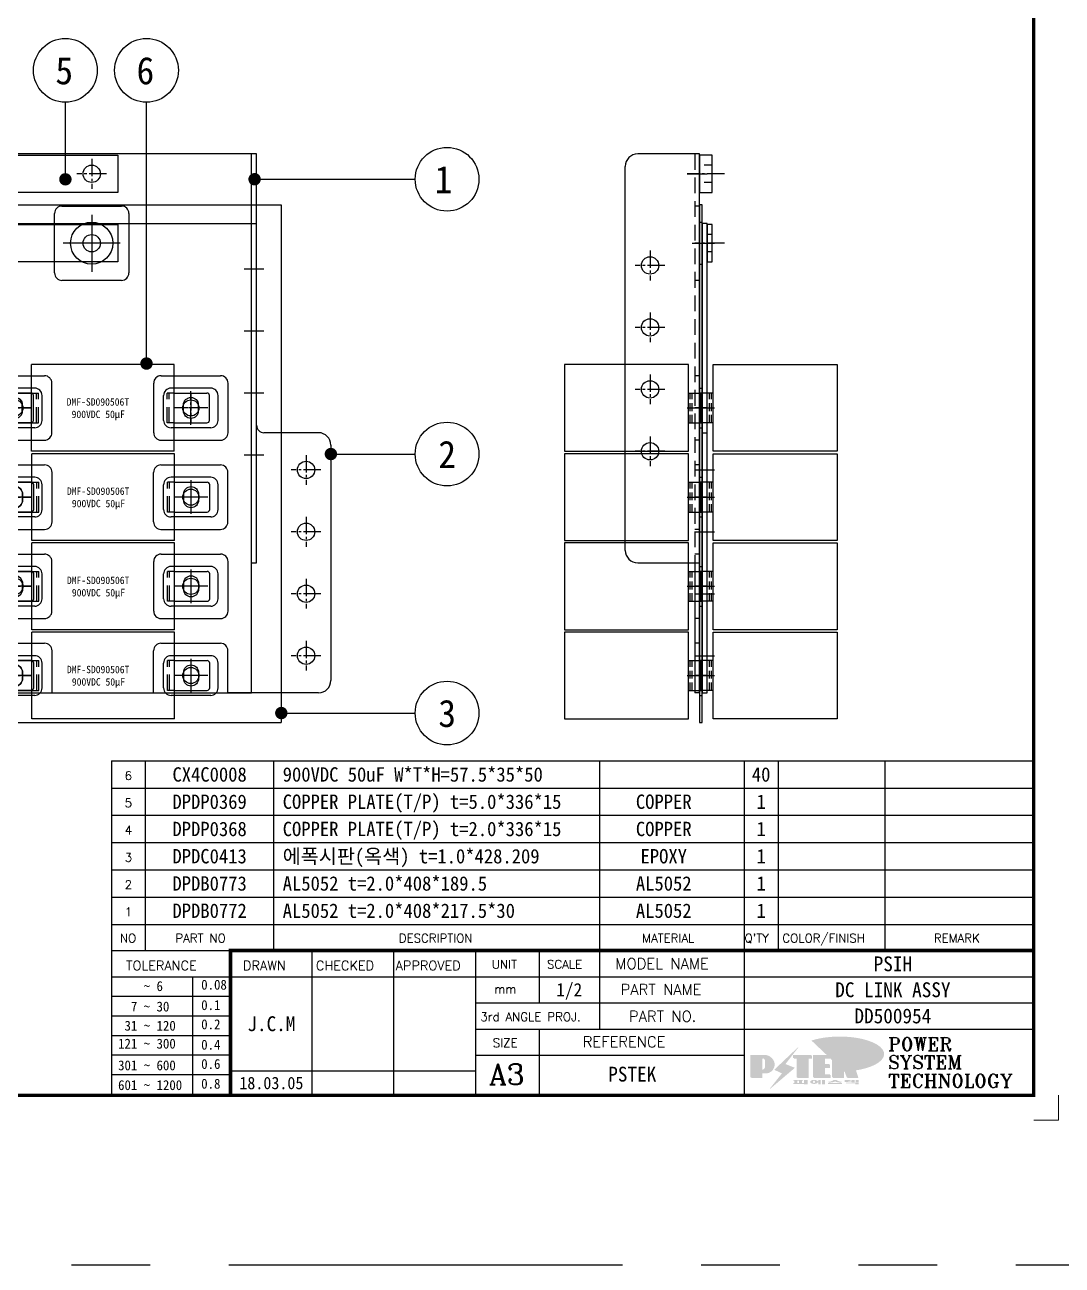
# Model space of a CAD drawing. Header units: millimetres. Extents: x 352 to 10586, y 0 to 3040.
# Drawn here: x 1342 to 1761, y 2121 to 2621 of the extents above; entities that cross this region are included whole.
import ezdxf
from ezdxf.enums import TextEntityAlignment as Align

# ---------------------------------------------------------------- set-up
doc = ezdxf.new("R2010")
doc.units = ezdxf.units.MM
for name, pattern in [('CENTER', [50.8, 31.75, -6.35, 6.35, -6.35]), ('CENTER1', [10, 7, -1, 1, -1]), ('HIDDEN', [9.525, 6.35, -3.175]), ('HIDDEN2', [4.7625, 3.175, -1.5875]), ('PHANTOM2', [31.75, 15.875, -3.175, 3.175, -3.175, 3.175, -3.175])]:
    doc.linetypes.add(name, pattern=pattern)
doc.layers.add('FORMAT-1', color=7, linetype='Continuous')
doc.layers.add('line', color=3, linetype='Continuous')
doc.styles.add('HAN', font='')
doc.styles.add('RC', font='ROMANC.SHX')
doc.styles.add('ROMANT', font='romant')
doc.styles.add('RT', font='ROMANT.SHX', dxfattribs={"oblique": 15})
doc.styles.get("Standard").update_dxf_attribs({"font": 'ISOCP.SHX', "bigfont": 'WHGTXT.SHX'})
doc.styles.get('HAN').set_extended_font_data('GulimChe')
doc.dimstyles.new('PSTEK-3', dxfattribs={"dimtxt": 10, "dimasz": 10, "dimexe": 4, "dimexo": 4, "dimgap": 3.5, "dimtad": 1, "dimtoh": 1, "dimrnd": 0.05, "dimdsep": 46, "dimtxsty": 'Standard', "dimcen": 0, "dimclrt": 3, "dimadec": 1, "dimazin": 2, "dimtfac": 1, "dimtmove": 0, "dimatfit": 3, "dimfxl": 0, "dimtolj": 1, "dimtzin": 0, "dimarcsym": 0})

# ---------------------------------------------------------------- blocks, each defined once
blk = doc.blocks.new('new LOGO')
at = {"layer": 'line'}
h = blk.add_hatch(color=253, dxfattribs=at)
edge = h.paths.add_edge_path()
edge.add_ellipse((333.9, 86.4), major_axis=(-165.9, 0), ratio=0.39426, start_angle=111.5127, end_angle=334.469)
edge.add_ellipse((314.1, 81.2), major_axis=(-153.7, 0), ratio=0.40699, start_angle=121.3066, end_angle=327.7437, ccw=False)
edge.add_line((394, 27.8), (394.7, 25.6))
h = blk.add_hatch(color=250, dxfattribs=at)
h.paths.add_polyline_path([(44.5, 69.4), (46.6, 69.4, -0.129793), (52, 68, 0.221832), (43.6, 71.9), (41.5, 71.9), (41.5, 27.9), (43.6, 27.9, 0.02048), (44.5, 28)], flags=17)
h.paths.add_polyline_path([(44.5, 13.9), (57.3, 13.9, 0.72362), (77.1, 73.9, -0.679777), (54.3, 16.4), (41.5, 16.4), (41.5, -0.1), (3, -0.1), (3, -2.6), (44.5, -2.6)])
h.paths.add_polyline_path([(117.9, 14.2), (71.5, -44.4), (77.1, -39.6), (120.8, 15.6), (92, 28.9), (173.3, 106), (177.5, 111.4), (89.1, 27.6)])
h.paths.add_polyline_path([(162.7, 71.9), (162.7, 69.4), (172.5, 69.4), (172.5, 71.9)], flags=17)
h.paths.add_polyline_path([(217.7, 69.4), (230.5, 69.4), (230.5, 80.4), (227.5, 80.4), (227.5, 71.9), (214.7, 71.9), (214.7, -0.1), (175.5, -0.1), (175.5, -2.6), (217.7, -2.6)])
h.paths.add_polyline_path([(297.8, 46.6), (294.8, 46.6), (294.8, 37.4), (276, 37.4), (276, 10.9), (279, 10.9), (279, 34.9), (297.8, 34.9)])
h.paths.add_polyline_path([(300, 8.4), (297, 8.4), (297, -0.1), (237.5, -0.1), (237.5, -2.6), (300, -2.6)])
h.paths.add_polyline_path([(297.8, 80.4), (294.8, 80.4), (294.8, 71.9), (276, 71.9), (276, 49.1), (279, 49.1), (279, 69.4), (297.8, 69.4)])
h.paths.add_polyline_path([(350.2, 80.4), (347.2, 80.4), (347.2, 61.6), (350.2, 63.5)])
h.paths.add_polyline_path([(350.2, 26.7), (347.2, 35.2), (347.2, -0.1), (308.5, -0.1), (308.5, -2.6), (350.2, -2.6)])
h.paths.add_polyline_path([(402.7, 80.4), (396.5, 80.4), (379.6, 66.8), (400.5, -0.1), (361.8, -0.1), (362.7, -2.6), (403.5, -2.6), (382.6, 64.3)])
blk.add_hatch(color=5, dxfattribs=at).paths.add_polyline_path([(166.3, 35), (131, 49), (180.4, 112.7), (92, 28.9), (120.8, 15.6), (74.4, -43)])
h = blk.add_hatch(color=1, dxfattribs=at)
h.paths.add_polyline_path([(41.5, 16.4), (54.3, 16.4, 1), (54.3, 82.9), (0, 82.9), (0, -0.1), (41.5, -0.1)])
h.paths.add_polyline_path([(41.5, 27.9), (41.5, 71.9), (43.6, 71.9, -0.414214), (54.6, 60.9), (54.6, 38.9, -0.414214), (43.6, 27.9)], flags=16)
h.paths.add_polyline_path([(214.7, 71.9), (227.5, 71.9), (227.5, 82.9), (159.7, 82.9), (159.7, 71.9), (172.5, 71.9), (172.5, -0.1), (214.7, -0.1)])
h.paths.add_polyline_path([(276, 37.4), (294.8, 37.4), (294.8, 49.1), (276, 49.1), (276, 71.9), (294.8, 71.9), (294.8, 82.9), (234.5, 82.9), (234.5, -0.1), (297, -0.1), (297, 10.9), (276, 10.9)])
h.paths.add_polyline_path([(347.2, 35.2), (359.7, -0.1), (400.5, -0.1), (379.6, 66.8), (399.7, 82.9), (380.6, 82.9), (347.2, 61.6), (347.2, 82.9), (305.5, 82.9), (305.5, -0.1), (347.2, -0.1)])
h = blk.add_hatch(color=250, dxfattribs=at)
edge = h.paths.add_edge_path()
edge.add_ellipse((237.8, -17.6), major_axis=(-14.3, 0), ratio=0.526336, start_angle=192.2456, end_angle=269.0748)
edge.add_line((238.1, -10.1), (237.6, -10.1))
edge.add_ellipse((237.8, -17.6), major_axis=(-14.3, 0), ratio=0.526336, start_angle=270.9252, end_angle=449.0748)
edge.add_line((237.6, -25.1), (238.1, -25.1))
edge.add_ellipse((237.8, -17.6), major_axis=(-14.3, 0), ratio=0.526336, start_angle=450.9252, end_angle=527.7544)
edge.add_line((251.7, -19.2), (254.1, -19.2))
edge.add_line((254.1, -19.2), (254.1, -27.1))
edge.add_line((254.1, -27.1), (263.1, -27.1))
edge.add_line((263.1, -27.1), (263.1, -10.1))
edge.add_line((263.1, -10.1), (254.1, -10.1))
edge.add_line((254.1, -10.1), (254.1, -16))
edge.add_line((254.1, -16), (251.7, -16))
h.paths.add_polyline_path([(241, -16.4), (241, -18.7, -1), (234.4, -18.7), (234.4, -16.4, -1)], flags=16)
h.paths.add_polyline_path([(278.2, -10.1), (268.1, -10.1), (268.1, -27.1), (278.2, -27.1)])
h.paths.add_polyline_path([(310.3, -10.1), (310.3, -11.1, -0.157169), (289.3, -17.5), (294, -19.9, 0.128407), (316.3, -15.9, 0.128407), (338.6, -19.9), (343.3, -17.5, -0.157169), (322.2, -11.1), (322.2, -10.1)])
h.paths.add_polyline_path([(342.1, -25.1), (342.1, -22.3), (290.4, -22.3), (290.4, -25.1)])
h.paths.add_polyline_path([(352, -10.1), (352, -16.2, 0.414214), (354, -18.2), (378.7, -18.2), (378.7, -19.6), (390.2, -19.6), (390.2, -10.1), (378.7, -10.1), (378.7, -13.6), (374.7, -13.6), (374.7, -15.1), (378.7, -15.1), (378.7, -16.2), (364.7, -16.2), (364.7, -15.1), (371.2, -15.1), (371.2, -13.6), (364.7, -13.6), (364.7, -12.6), (374.7, -12.6), (374.7, -10.1)])
h.paths.add_polyline_path([(393.8, -10.1), (393.8, -19.6), (405, -19.6), (405, -10.1)])
h.paths.add_polyline_path([(405, -27.1), (405, -20.9), (356.8, -20.9), (356.8, -23), (391.8, -23), (391.8, -27.1)])
h.paths.add_polyline_path([(200.4, -10.1), (200.4, -22.3), (193.2, -22.3), (193.2, -12.6), (196.6, -12.6), (196.6, -10.1), (161, -10.1), (161, -12.6), (164.5, -12.6), (164.5, -22.3), (161, -22.3), (161, -25.1), (200.4, -25.1), (200.4, -27.1), (213.9, -27.1), (213.9, -10.1)])
h.paths.add_polyline_path([(182, -12.6), (175.6, -12.6), (175.6, -22.3), (182, -22.3)], flags=17)
blk = doc.blocks.new('format-3')
at = {"color": 180}
for p, q in [((228.5, 39.49), (228.5, 5)), ((228.5, 39.49), (414.5, 39.49)), ((235.29, 39.49), (235.29, 34.21)), ((261.24, 34.21), (261.24, 39.49)), ((326.9, 39.49), (326.9, 34.21)), ((356.11, 39.49), (356.11, 34.21)), ((362.93, 39.49), (362.93, 34.21)), ((384.48, 39.49), (384.48, 34.21)), ((228.5, 34.21), (252.48, 34.21)), ((268.96, 5), (268.96, 34.21)), ((285.45, 5), (285.45, 34.21)), ((301.94, 5), (301.94, 34.21)), ((314.72, 34.21), (314.72, 23.65)), ((326.9, 34.21), (326.9, 18.37)), ((356.11, 34.21), (356.11, 5)), ((228.5, 28.93), (252.48, 28.93)), ((244.89, 5.23), (244.89, 28.93)), ((252.48, 28.93), (414.5, 28.93)), ((228.5, 24.98), (252.48, 24.98)), ((301.94, 23.65), (414.5, 23.65)), ((228.5, 21.03), (252.48, 21.03)), ((301.94, 18.37), (414.5, 18.37)), ((314.72, 18.37), (314.72, 5)), ((228.5, 17.08), (252.48, 17.08)), ((228.5, 13.13), (252.48, 13.13)), ((301.94, 13.09), (356.11, 13.09)), ((228.5, 9.18), (252.48, 9.18)), ((252.48, 9.95), (301.94, 9.95))]:
    blk.add_line(p, q, dxfattribs=at)
at = {"color": 3, "lineweight": 9}
for p in [(419.5, 5), (414.5, 0)]:
    blk.add_line(p, (419.5, 0), dxfattribs=at)
at = {"const_width": 0.7}
blk.add_lwpolyline([(252.48, 5), (252.48, 34.21), (414.5, 34.21)], dxfattribs=at)
at = {"layer": 'FORMAT-1', "const_width": 0.7}
blk.add_lwpolyline([(13, 5), (13, 286.3), (414.5, 286.3), (414.5, 5)], close=True, dxfattribs=at)
at = {"xscale": 0.05400000000000027, "yscale": 0.05400000000000027, "zscale": 0.05400000000000027}
blk.add_blockref('new LOGO', (357.35, 8.65), dxfattribs=at)
at = {"color": 2}
for s, height, style, p in [('NO', 1.742, 'RC', (230.16, 35.83)), ('PART NO', 1.742, 'RC', (241.36, 35.83)), ('DESCRIPTION', 1.7424, 'RC', (286.43, 35.83)), ('MATERIAL', 1.742, 'RC', (335.52, 35.83)), ("Q'TY", 1.742, 'RC', (356.17, 35.83)), ('COLOR/FINISH', 1.7424, 'RC', (363.8, 35.83)), ('REMARK', 1.742, 'RC', (394.37, 35.83)), ('MODEL NAME', 2.178, 'RC', (330.12, 30.46)), (' TOLERANCE', 1.9, 'RC', (230.11, 30.22)), ('DRAWN', 1.9, 'RC', (255, 30.22)), ('CHECKED', 1.9, 'RC', (269.71, 30.22)), ('APPROVED', 1.9, 'RC', (285.8, 30.22)), ('UNIT', 1.742, 'RC', (305.19, 30.55)), ('SCALE', 1.742, 'RC', (316.32, 30.55)), ('    ~ 6', 2, 'HAN', (229.8, 26.03)), ('0.08', 2, 'HAN', (246.57, 26.31)), ('mm', 1.742, 'RC', (305.67, 25.56)), ('PART NAME', 2.178, 'RC', (331.17, 25.24)), ('  7 ~ 30', 2, 'HAN', (229.8, 21.91)), ('0.1', 2, 'HAN', (246.57, 22.2)), ('0.2', 2, 'HAN', (246.57, 18.32)), ('3rd ANGLE PROJ.', 1.7424, 'RC', (302.87, 19.97)), ('PART NO.', 2.178, 'RC', (332.84, 19.85)), (' 31 ~ 120', 2, 'HAN', (229.8, 18.04)), ('121 ~ 300', 2, 'HAN', (229.8, 14.42)), ('0.4', 2, 'HAN', (246.57, 14.2)), ('SIZE', 1.742, 'RC', (305.39, 14.71)), ('REFERENCE', 2.178, 'RC', (323.52, 14.69)), ('301 ~ 600', 2, 'HAN', (229.8, 10.04)), ('0.6', 2, 'HAN', (246.57, 10.32)), ('601 ~ 1200', 2, 'HAN', (229.8, 6.05)), ('0.8', 2, 'HAN', (246.57, 6.33))]:
    blk.add_text(s, height=height, dxfattribs=dict(at, style=style)).set_placement(p)
at = {"style": 'ROMANT'}
for s, p in [('POWER', (385.15, 13.96)), ('SYSTEM', (385.15, 10.31)), ('TECHNOLOGY', (385.15, 6.56))]:
    blk.add_text(s, height=2.7, dxfattribs=at).set_placement(p)
at = {"color": 2, "lineweight": 25, "style": 'RC'}
blk.add_text('A3', height=4.182, dxfattribs=at).set_placement((304.61, 7.14))
at = {"style": 'HAN'}
for tag, height, p in [('MODEL-NAME', 3, (386.1, 31.53)), ('SCALE', 2.7, (320.81, 26.29)), ('PART-NAME', 3, (386.1, 26.29)), ('PART-NO', 3, (386.1, 21.01)), ('DRA-BY', 3, (260.72, 19.44)), ('CH-BY', 3, (277.21, 19.44)), ('APP-BY', 3, (293.7, 19.44)), ('관련업체', 3, (333.52, 9.26)), ('DRA-DATE', 2.5, (260.72, 7.47)), ('CH-DATE', 2.5, (277.21, 7.47)), ('APP-DATE', 2.5, (293.7, 7.47))]:
    blk.add_attdef(tag, text='', height=height, dxfattribs=at).set_placement(p, align=Align.MIDDLE_CENTER)
blk = doc.blocks.new('no3')
at = {"color": 180}
for p, q in [((0, 5.5), (0, 0)), ((0, 5.5), (186, 5.5)), ((6.79, 5.5), (6.79, 0)), ((32.74, 0.11), (32.74, 5.5)), ((98.4, 5.5), (98.4, 0)), ((127.61, 5.5), (127.61, 0)), ((134.43, 5.5), (134.43, 0)), ((155.98, 5.5), (155.98, 0))]:
    blk.add_line(p, q, dxfattribs=at)
at = {"color": 2, "style": 'RT', "oblique": 15}
blk.add_attdef('NO', text='', height=1.74, dxfattribs=at).set_placement((3.38, 2.51), align=Align.MIDDLE_CENTER)
at = {"color": 2, "style": 'HAN'}
for tag, p in [('PART-NO', (19.76, 2.75)), ('MATERIAL', (111.38, 2.75)), ("Q'TY", (131.02, 2.75)), ('COLOR/FINISH', (145.2, 2.75)), ('REMARK', (170.76, 2.75))]:
    blk.add_attdef(tag, text='', height=2.9, dxfattribs=at).set_placement(p, align=Align.MIDDLE_CENTER)
blk.add_attdef('DESCRIPTION', text='', height=2.9, dxfattribs=at).set_placement((34.51, 2.75), align=Align.MIDDLE_LEFT)
blk = doc.blocks.new('A$C62CC74BC')
at = {"color": 1, "linetype": 'CENTER1'}
for p, q in [((-315, 6, 0), (-315, -6, 0)), ((-252, 6, 0), (-252, -6, 0)), ((-189, 6, 0), (-189, -6, 0)), ((-126, 6, 0), (-126, -6, 0)), ((-63, 6, 0), (-63, -6, 0)), ((0, 6, 0), (0, -6, 0)), ((-309, 0, 0), (-321, 0, 0)), ((-246, 0, 0), (-258, 0, 0)), ((-183, 0, 0), (-195, 0, 0)), ((-120, 0, 0), (-132, 0, 0)), ((-57, 0, 0), (-69, 0, 0)), ((6, 0, 0), (-6, 0, 0))]:
    blk.add_line(p, q, dxfattribs=at)
at = {"color": 6}
blk.add_lwpolyline([(-325.5, 7.5), (10.5, 7.5), (10.5, -7.5), (-325.5, -7.5)], close=True, dxfattribs=at)
for centre in [(-315, 0), (-252, 0), (-189, 0), (-126, 0), (-63, 0), (0, 0)]:
    blk.add_circle(centre, 3.5, dxfattribs=at)
blk = doc.blocks.new('A$C1E231658')
at = {"color": 0}
for p, q in [((-23.5, 5.5), (-11.5, 5.5)), ((-23.5, 0), (-23.5, 5.5)), ((-11.5, 0), (-11.5, 5.5)), ((-23.5, 4.7), (-11.5, 4.7))]:
    blk.add_line(p, q, dxfattribs=at)
at = {"color": 1, "linetype": 'CENTER1'}
blk.add_line((-17.5, 2.7), (-17.5, 7.5), dxfattribs=at)
at = {"color": 2, "linetype": 'HIDDEN2'}
for p, q in [((-11.5, 1.5), (-23.5, 1.5)), ((-11.5, 0.7), (-23.5, 0.7))]:
    blk.add_line(p, q, dxfattribs=at)
blk.add_lwpolyline([(-35, -50), (0, -50), (0, 0), (-35, 0)], close=True)
blk = doc.blocks.new('A$C384F1E55')
for p, q in [((11.5, 57.5), (11.5, 70.75)), ((12.5, 71.75), (22.5, 71.75)), ((23.5, 57.5), (23.5, 70.75)), ((0, 0), (0, 57.5)), ((0, 57.5), (35, 57.5)), ((35, 0), (35, 57.5)), ((0, 0), (35, 0)), ((11.5, 0), (11.5, -13.25)), ((23.5, 0), (23.5, -13.25)), ((12.5, -14.25), (22.5, -14.25))]:
    blk.add_line(p, q)
at = {"color": 1, "linetype": 'CENTER1'}
for p, q in [((17.5, 71.05), (17.5, 57.45)), ((10.7, 64.25), (24.3, 64.25)), ((17.5, -13.55), (17.5, 0.05)), ((10.7, -6.75), (24.3, -6.75))]:
    blk.add_line(p, q, dxfattribs=at)
at = {"color": 2, "linetype": 'HIDDEN'}
for p, q in [((11.5, 57.5), (11.5, 54.75)), ((11.5, 55.55), (23.5, 55.55)), ((23.5, 57.5), (23.5, 54.75)), ((11.5, 54.75), (23.5, 54.75)), ((11.5, 2.75), (23.5, 2.75)), ((11.5, 0), (11.5, 2.75)), ((11.5, 1.95), (23.5, 1.95)), ((23.5, 0), (23.5, 2.75))]:
    blk.add_line(p, q, dxfattribs=at)
for points in [[(16.25, 67.25, 1), (16.25, 61.25), (18.75, 61.25, 1), (18.75, 67.25)], [(16.25, -9.75, -1), (16.25, -3.75), (18.75, -3.75, -1), (18.75, -9.75)]]:
    blk.add_lwpolyline(points, format="xyb", close=True)
for centre, start, end in [((12.5, 70.75), 90, 180), ((22.5, 70.75), 0, 90), ((12.5, -13.25), 180, 270), ((22.5, -13.25), 270, 0)]:
    blk.add_arc(centre, 1, start, end)
blk.add_point((17.5, 64.35))
at = {"insert": (21.43, 51.39), "char_height": 3, "attachment_point": 1, "rotation": 270, "style": 'HAN'}
blk.add_mtext_dynamic_manual_height_columns('{\\f@DotumChe|b0|i0|c129|p49;\\W4.1453; \\W1;DMF-SD090506T\\P{\\W5.1756; }900VDC 50\\fGulim|b0|i0|c129|p50;㎌}', width=43.2137, gutter_width=769.3, heights=[0], dxfattribs=at)
blk = doc.blocks.new('A$C26D727EA')
at = {"rotation": 90.00000000000001}
for p in [(-290.85, 90.5), (-219.85, 90.5), (-148.85, 90.5), (-77.85, 90.5), (-6.85, 90.5), (-290.75, 54.5), (-219.75, 54.5), (-148.75, 54.5), (-77.75, 54.5), (-6.75, 54.5), (-290.75, 18.5), (-219.75, 18.5), (-148.75, 18.5), (-77.75, 18.5), (-6.75, 18.5), (-290.75, -17.5), (-219.75, -17.5), (-148.75, -17.5), (-77.75, -17.5), (-6.75, -17.5)]:
    blk.add_blockref('A$C384F1E55', p, dxfattribs=at)
blk = doc.blocks.new('A$C30EB560B')
at = {"color": 2}
for p, q in [((-1, 209, 0), (-1, 0, 0)), ((0, 209, 0), (-1, 209, 0)), ((0, 0, 0), (0, 209, 0)), ((-1, 0), (0, 0))]:
    blk.add_line(p, q, dxfattribs=at)
at = {"linetype": 'HIDDEN'}
for p, q in [((-1, 202, 0), (0, 202, 0)), ((-1, 185, 0), (0, 185, 0)), ((-1, 135, 0), (0, 135, 0)), ((-1, 119, 0), (0, 119, 0)), ((-1.05, 99, 0), (-0.05, 99, 0)), ((-1.05, 83, 0), (-0.05, 83, 0)), ((-1.05, 63, 0), (-0.05, 63, 0)), ((-1.05, 47, 0), (-0.05, 47, 0)), ((-1.05, 27, 0), (-0.05, 27, 0)), ((-1.05, 11, 0), (-0.05, 11, 0))]:
    blk.add_line(p, q, dxfattribs=at)
at = {"color": 1, "linetype": 'CENTER'}
for p, q in [((-4, 193.5, 0), (3, 193.5, 0)), ((-4, 127, 0), (3, 127, 0)), ((-4.05, 91, 0), (2.95, 91, 0)), ((-4.05, 55, 0), (2.95, 55, 0)), ((-4.05, 19, 0), (2.95, 19, 0))]:
    blk.add_line(p, q, dxfattribs=at)
blk = doc.blocks.new('A$C09E52B09')
at = {"color": 6}
for p, q in [((0, 8, 0), (0, -181.5, 0)), ((2, 8, 0), (0, 8, 0)), ((2, -181.5, 0), (2, 8, 0)), ((0, -76.5), (2, -76.5)), ((0, -181.5), (2, -181.5)), ((0, -181.5), (2, -181.5))]:
    blk.add_line(p, q, dxfattribs=at)
at = {"color": 1, "linetype": 'CENTER'}
for p, q in [((-3, 0), (5, 0)), ((-3, -66.5, 0), (5, -66.5, 0)), ((-3, -102.5, 0), (5, -102.5, 0)), ((-3, -138.5, 0), (5, -138.5, 0)), ((-3, -174.5, 0), (5, -174.5, 0))]:
    blk.add_line(p, q, dxfattribs=at)
at = {"color": 6, "linetype": 'CENTER'}
for p, q in [((-3, -91.5), (5, -91.5)), ((-3, -116.5), (5, -116.5)), ((-3, -141.5, 0), (5, -141.5, 0)), ((-3, -166.5, 0), (5, -166.5, 0))]:
    blk.add_line(p, q, dxfattribs=at)
blk = doc.blocks.new('A$C7E1E2954')
at = {"color": 1}
for p, q in [((0, 8, 0), (-25, 8, 0)), ((0, -209.5, 0), (0, 8, 0)), ((-30, -152, 0), (-30, 3, 0)), ((-25, -157, 0), (0, -157, 0)), ((-2, -157, 0), (-2, -209.5, 0)), ((0, -209.5, 0), (-2, -209.5, 0))]:
    blk.add_line(p, q, dxfattribs=at)
at = {"color": 2, "linetype": 'HIDDEN2', "ltscale": 2}
for p, q in [((-2, 8, 0), (-2, -157, 0)), ((0, -13), (-2, -13, 0)), ((0, -43), (-2, -43, 0)), ((0, -81.5, 0), (-2, -81.5, 0)), ((0, -107.5, 0), (-2, -107.5, 0)), ((0, -117.5, 0), (-2, -117.5, 0)), ((0, -143.5, 0), (-2, -143.5, 0)), ((0, -153.5, 0), (-2, -153.5, 0)), ((0, -179.5, 0), (-2, -179.5, 0)), ((0, -189.5, 0), (-2, -189.5, 0))]:
    blk.add_line(p, q, dxfattribs=at)
at = {"color": 1, "linetype": 'CENTER'}
for p, q in [((-5, 0), (3, 0)), ((-5, -94.5, 0), (3, -94.5, 0)), ((-5, -130.5, 0), (3, -130.5, 0)), ((-5, -166.5, 0), (3, -166.5, 0)), ((-5, -202.5, 0), (3, -202.5, 0))]:
    blk.add_line(p, q, dxfattribs=at)
at = {"color": 1, "linetype": 'CENTER1'}
for p, q in [((-20, -31, 0), (-20, -43, 0)), ((-14, -37, 0), (-26, -37, 0)), ((-20, -56, 0), (-20, -68, 0)), ((-14, -62, 0), (-26, -62, 0)), ((-20, -81, 0), (-20, -93, 0)), ((-14, -87, 0), (-26, -87, 0)), ((-20, -106, 0), (-20, -118, 0)), ((-14, -112, 0), (-26, -112, 0))]:
    blk.add_line(p, q, dxfattribs=at)
at = {"color": 1}
for centre in [(-20, -37), (-20, -62), (-20, -87), (-20, -112)]:
    blk.add_circle(centre, 3.5, dxfattribs=at)
blk.add_arc((-25, 3, 0), 5, 90, 180, dxfattribs=at)
at = {"color": 1, "extrusion": (-8.40922e-06, 0, 1)}
blk.add_arc((-25, -152, 0), 5, 180, 270, dxfattribs=at)
blk = doc.blocks.new('A$C7C86256B')
at = {"color": 1, "linetype": 'CENTER1'}
blk.add_line((7, 0), (-5, 0), dxfattribs=at)
at = {"color": 2, "linetype": 'HIDDEN2'}
for p, q in [((2, 3.5), (0, 3.5)), ((2, -3.5), (0, -3.5))]:
    blk.add_line(p, q, dxfattribs=at)
at = {"color": 6}
blk.add_lwpolyline([(0, 7.5), (0, -7.5), (2, -7.5), (2, 7.5), (0, 7.5)], dxfattribs=at)
blk = doc.blocks.new('A$C694D63D7')
at = {"color": 1, "linetype": 'CENTER1'}
blk.add_line((10, 0), (-5, 0), dxfattribs=at)
at = {"color": 2, "linetype": 'HIDDEN2'}
for p, q in [((5, 3.5), (0, 3.5)), ((5, -3.5), (0, -3.5))]:
    blk.add_line(p, q, dxfattribs=at)
at = {"color": 6}
blk.add_lwpolyline([(0, 7.5), (0, -7.5), (5, -7.5), (5, 7.5), (0, 7.5)], dxfattribs=at)
blk = doc.blocks.new('A$C4AFB12AA')
at = {"color": 2}
for p, q in [((-428, 209, 0), (0, 209)), ((0, 209, 0), (0, 0, 0)), ((-99.5, 135, 0), (-115.5, 135, 0)), ((-96.5, 122, 0), (-96.5, 132, 0)), ((-47.5, 122, 0), (-47.5, 132, 0)), ((-28.5, 135, 0), (-44.5, 135, 0)), ((-25.5, 122, 0), (-25.5, 132, 0)), ((-99.5, 119, 0), (-115.5, 119, 0)), ((-28.5, 119, 0), (-44.5, 119, 0)), ((-99.5, 99, 0), (-115.5, 99, 0)), ((-96.5, 86, 0), (-96.5, 96, 0)), ((-47.5, 86, 0), (-47.5, 96, 0)), ((-28.5, 99, 0), (-44.5, 99, 0)), ((-25.5, 86, 0), (-25.5, 96, 0)), ((-99.5, 83, 0), (-115.5, 83, 0)), ((-28.5, 83, 0), (-44.5, 83, 0)), ((-99.5, 63, 0), (-115.5, 63, 0)), ((-28.5, 63, 0), (-44.5, 63, 0)), ((-96.5, 50, 0), (-96.5, 60, 0)), ((-47.5, 50, 0), (-47.5, 60, 0)), ((-25.5, 50, 0), (-25.5, 60, 0)), ((-99.5, 47, 0), (-115.5, 47, 0)), ((-28.5, 47, 0), (-44.5, 47, 0)), ((-99.5, 27, 0), (-115.5, 27, 0)), ((-28.5, 27, 0), (-44.5, 27, 0)), ((-96.5, 14, 0), (-96.5, 24, 0)), ((-47.5, 14, 0), (-47.5, 24, 0)), ((-25.5, 14, 0), (-25.5, 24, 0)), ((-99.5, 11, 0), (-115.5, 11, 0)), ((-28.5, 11, 0), (-44.5, 11, 0)), ((-428, 0, 0), (0, 0))]:
    blk.add_line(p, q, dxfattribs=at)
at = {"color": 1, "linetype": 'CENTER'}
for p, q in [((-76.5, 205, 0), (-76.5, 182, 0)), ((-65, 193.5, 0), (-88, 193.5, 0))]:
    blk.add_line(p, q, dxfattribs=at)
at = {"color": 2}
blk.add_circle((-76.5, 193.5, 0), 8.5, dxfattribs=at)
for centre, start, end in [((-99.5, 132, 0), 0, 90), ((-44.5, 132, 0), 90, 180), ((-28.5, 132, 0), 0, 90), ((-99.5, 122, 0), 270, 0), ((-44.5, 122, 0), 180, 270), ((-28.5, 122, 0), 270, 0), ((-99.5, 96, 0), 0, 90), ((-44.5, 96, 0), 90, 180), ((-28.5, 96, 0), 0, 90), ((-99.5, 86, 0), 270, 0), ((-44.5, 86, 0), 180, 270), ((-28.5, 86, 0), 270, 0), ((-99.5, 60, 0), 0, 90), ((-44.5, 60, 0), 90, 180), ((-28.5, 60, 0), 0, 90), ((-99.5, 50, 0), 270, 0), ((-44.5, 50, 0), 180, 270), ((-28.5, 50, 0), 270, 0), ((-99.5, 24, 0), 0, 90), ((-44.5, 24, 0), 90, 180), ((-28.5, 24, 0), 0, 90), ((-99.5, 14, 0), 270, 0), ((-44.5, 14, 0), 180, 270), ((-28.5, 14, 0), 270, 0)]:
    blk.add_arc(centre, 3, start, end, dxfattribs=at)
blk = doc.blocks.new('A$C6EA80EA6')
at = {"color": 1}
for p, q in [((-403.99, 20, 0), (-404.03, 217.5, 0)), ((0, 0, 0), (-0.05, 217.5, 0)), ((-391.53, 196.5, 0), (-367.53, 196.5, 0)), ((-328.53, 196.5, 0), (-304.53, 196.5, 0)), ((-265.53, 196.5, 0), (-241.53, 196.5, 0)), ((-202.53, 196.5, 0), (-178.53, 196.5, 0)), ((-139.53, 196.5, 0), (-115.53, 196.5, 0)), ((-76.53, 196.5, 0), (-52.53, 196.5, 0)), ((-394.53, 169.5, 0), (-394.53, 193.5, 0)), ((-364.53, 193.5, 0), (-364.53, 169.5, 0)), ((-331.53, 169.5, 0), (-331.53, 193.5, 0)), ((-301.53, 193.5, 0), (-301.53, 169.5, 0)), ((-268.53, 169.5, 0), (-268.53, 193.5, 0)), ((-238.53, 193.5, 0), (-238.53, 169.5, 0)), ((-205.53, 169.5, 0), (-205.53, 193.5, 0)), ((-175.53, 193.5, 0), (-175.53, 169.5, 0)), ((-142.53, 169.5, 0), (-142.53, 193.5, 0)), ((-112.53, 193.5, 0), (-112.53, 169.5, 0)), ((-79.53, 169.5, 0), (-79.53, 193.5, 0)), ((-49.53, 193.5, 0), (-49.53, 169.5, 0)), ((-367.53, 166.5, 0), (-391.53, 166.5, 0)), ((-304.53, 166.5, 0), (-328.53, 166.5, 0)), ((-241.53, 166.5, 0), (-265.53, 166.5, 0)), ((-178.53, 166.5, 0), (-202.53, 166.5, 0)), ((-115.53, 166.5, 0), (-139.53, 166.5, 0)), ((-52.53, 166.5, 0), (-76.53, 166.5, 0)), ((-320.53, 128), (-296.53, 128)), ((-320.53, 128), (-296.53, 128)), ((-178.53, 128), (-154.53, 128)), ((-178.53, 128), (-154.53, 128)), ((-36.53, 128), (-12.53, 128)), ((-36.53, 128), (-12.53, 128)), ((-323.53, 105), (-323.53, 125)), ((-293.53, 105), (-293.53, 125)), ((-181.53, 105), (-181.53, 125)), ((-151.53, 105), (-151.53, 125)), ((-39.53, 105), (-39.53, 125)), ((-9.53, 105), (-9.53, 125)), ((-320.53, 102), (-296.53, 102)), ((-178.53, 102), (-154.53, 102)), ((-36.53, 102), (-12.53, 102)), ((-391.53, 92), (-367.53, 92)), ((-391.53, 92), (-367.53, 92)), ((-249.53, 92), (-225.53, 92)), ((-249.53, 92), (-225.53, 92)), ((-107.53, 92), (-83.53, 92)), ((-107.53, 92), (-83.53, 92)), ((-394.53, 69), (-394.53, 89)), ((-364.53, 69), (-364.53, 89)), ((-252.53, 69), (-252.53, 89)), ((-222.53, 69), (-222.53, 89)), ((-110.53, 69), (-110.53, 89)), ((-80.53, 69), (-80.53, 89)), ((-391.53, 66), (-367.53, 66)), ((-249.53, 66), (-225.53, 66)), ((-107.53, 66), (-83.53, 66)), ((-320.53, 56), (-296.53, 56)), ((-320.53, 56), (-296.53, 56)), ((-178.53, 56), (-154.53, 56)), ((-178.53, 56), (-154.53, 56)), ((-36.53, 56), (-12.53, 56)), ((-36.53, 56), (-12.53, 56)), ((-404, 52.5, 0), (-406.03, 52.5, 0)), ((-323.53, 33), (-323.53, 53)), ((-293.53, 33), (-293.53, 53)), ((-181.53, 33), (-181.53, 53)), ((-151.53, 33), (-151.53, 53)), ((-39.53, 33), (-39.53, 53)), ((-9.53, 33), (-9.53, 53)), ((-0.01, 52.5, 0), (1.97, 52.5, 0)), ((-320.53, 30), (-296.53, 30)), ((-178.53, 30), (-154.53, 30)), ((-36.53, 30), (-12.53, 30)), ((-403.99, 20), (-367.53, 20)), ((-403.99, 20), (-367.53, 20)), ((-364.53, 0), (-364.53, 17)), ((-252.53, 0), (-252.53, 17)), ((-249.53, 20), (-225.53, 20)), ((-249.53, 20), (-225.53, 20)), ((-222.53, 0), (-222.53, 17)), ((-110.53, 0), (-110.53, 17)), ((-107.53, 20), (-83.53, 20)), ((-107.53, 20), (-83.53, 20)), ((-80.53, 0), (-80.53, 17)), ((-364.53, 0), (-252.53, 0)), ((-222.53, 0), (-110.53, 0)), ((-80.53, 0), (0, 0))]:
    blk.add_line(p, q, dxfattribs=at)
at = {"color": 1, "linetype": 'CENTER1'}
for p, q in [((-379.53, 215.5, 0), (-379.53, 203.5, 0)), ((-316.53, 215.5, 0), (-316.53, 203.5, 0)), ((-253.53, 215.5, 0), (-253.53, 203.5, 0)), ((-190.53, 215.5, 0), (-190.53, 203.5, 0)), ((-127.53, 215.5, 0), (-127.53, 203.5, 0)), ((-64.53, 215.5, 0), (-64.53, 203.5, 0)), ((-373.53, 209.5, 0), (-385.53, 209.5, 0)), ((-310.53, 209.5, 0), (-322.53, 209.5, 0)), ((-247.53, 209.5, 0), (-259.53, 209.5, 0)), ((-184.53, 209.5, 0), (-196.53, 209.5, 0)), ((-121.53, 209.5, 0), (-133.53, 209.5, 0)), ((-58.53, 209.5, 0), (-70.53, 209.5, 0)), ((-379.53, 121, 0), (-379.53, 109, 0)), ((-237.53, 121, 0), (-237.53, 109, 0)), ((-95.53, 121, 0), (-95.53, 109, 0)), ((-373.53, 115, 0), (-385.53, 115, 0)), ((-231.53, 115, 0), (-243.53, 115, 0)), ((-89.53, 115, 0), (-101.53, 115, 0)), ((-308.53, 85, 0), (-308.53, 73, 0)), ((-166.53, 85, 0), (-166.53, 73, 0)), ((-24.53, 85, 0), (-24.53, 73, 0)), ((-302.53, 79, 0), (-314.53, 79, 0)), ((-160.53, 79, 0), (-172.53, 79, 0)), ((-18.53, 79, 0), (-30.53, 79, 0)), ((-379.53, 49, 0), (-379.53, 37, 0)), ((-237.53, 49, 0), (-237.53, 37, 0)), ((-95.53, 49, 0), (-95.53, 37, 0)), ((-373.53, 43, 0), (-385.53, 43, 0)), ((-231.53, 43, 0), (-243.53, 43, 0)), ((-89.53, 43, 0), (-101.53, 43, 0)), ((-308.53, 13, 0), (-308.53, 1, 0)), ((-166.53, 13, 0), (-166.53, 1, 0)), ((-24.53, 13, 0), (-24.53, 1, 0)), ((-302.53, 7, 0), (-314.53, 7, 0)), ((-160.53, 7, 0), (-172.53, 7, 0)), ((-18.53, 7, 0), (-30.53, 7, 0))]:
    blk.add_line(p, q, dxfattribs=at)
at = {"color": 1, "linetype": 'CENTER'}
for p, q in [((-409.03, 171, 0), (-401.03, 171, 0)), ((4.95, 171, 0), (-3.05, 171, 0)), ((-409.03, 146, 0), (-401.03, 146, 0)), ((4.95, 146, 0), (-3.05, 146, 0)), ((-409.03, 121, 0), (-401.03, 121, 0)), ((4.95, 121, 0), (-3.05, 121, 0)), ((-409.03, 96, 0), (-401.03, 96, 0)), ((4.95, 96, 0), (-3.05, 96, 0))]:
    blk.add_line(p, q, dxfattribs=at)
at = {"color": 1, "elevation": 0}
blk.add_lwpolyline([(1.97, 52.5), (1.97, 217.5), (-406.03, 217.5), (-406.03, 52.5)], dxfattribs=at)
at = {"color": 1}
for centre, radius in [((-379.53, 209.5, 0), 3.5), ((-316.53, 209.5, 0), 3.5), ((-253.53, 209.5, 0), 3.5), ((-190.53, 209.5, 0), 3.5), ((-127.53, 209.5, 0), 3.5), ((-64.53, 209.5, 0), 3.5), ((-379.53, 115), 3.25), ((-237.53, 115), 3.25), ((-95.53, 115), 3.25), ((-308.53, 79), 3.25), ((-166.53, 79), 3.25), ((-24.53, 79), 3.25), ((-379.53, 43), 3.25), ((-237.53, 43), 3.25), ((-95.53, 43), 3.25), ((-308.53, 7), 3.25), ((-166.53, 7), 3.25), ((-24.53, 7), 3.25)]:
    blk.add_circle(centre, radius, dxfattribs=at)
for centre, start, end in [((-391.53, 193.5, 0), 90, 180), ((-367.53, 193.5, 0), 0, 90), ((-328.53, 193.5, 0), 90, 180), ((-304.53, 193.5, 0), 0, 90), ((-265.53, 193.5, 0), 90, 180), ((-241.53, 193.5, 0), 0, 90), ((-202.53, 193.5, 0), 90, 180), ((-178.53, 193.5, 0), 0, 90), ((-139.53, 193.5, 0), 90, 180), ((-115.53, 193.5, 0), 0, 90), ((-76.53, 193.5, 0), 90, 180), ((-52.53, 193.5, 0), 0, 90), ((-391.53, 169.5, 0), 180, 270), ((-367.53, 169.5, 0), 270, 0), ((-328.53, 169.5, 0), 180, 270), ((-304.53, 169.5, 0), 270, 0), ((-265.53, 169.5, 0), 180, 270), ((-241.53, 169.5, 0), 270, 0), ((-202.53, 169.5, 0), 180, 270), ((-178.53, 169.5, 0), 270, 0), ((-139.53, 169.5, 0), 180, 270), ((-115.53, 169.5, 0), 270, 0), ((-76.53, 169.5, 0), 180, 270), ((-52.53, 169.5, 0), 270, 0), ((-320.53, 125), 90, 180), ((-296.53, 125), 0, 90), ((-178.53, 125), 90, 180), ((-154.53, 125), 0, 90), ((-36.53, 125), 90, 180), ((-12.53, 125), 0, 90), ((-320.53, 105), 180, 270), ((-296.53, 105), 270, 0), ((-178.53, 105), 180, 270), ((-154.53, 105), 270, 0), ((-36.53, 105), 180, 270), ((-12.53, 105), 270, 0), ((-391.53, 89), 90, 180), ((-367.53, 89), 0, 90), ((-249.53, 89), 90, 180), ((-225.53, 89), 0, 90), ((-107.53, 89), 90, 180), ((-83.53, 89), 0, 90), ((-391.53, 69), 180, 270), ((-367.53, 69), 270, 0), ((-249.53, 69), 180, 270), ((-225.53, 69), 270, 0), ((-107.53, 69), 180, 270), ((-83.53, 69), 270, 0), ((-320.53, 53), 90, 180), ((-296.53, 53), 0, 90), ((-178.53, 53), 90, 180), ((-154.53, 53), 0, 90), ((-36.53, 53), 90, 180), ((-12.53, 53), 0, 90), ((-320.53, 33), 180, 270), ((-296.53, 33), 270, 0), ((-178.53, 33), 180, 270), ((-154.53, 33), 270, 0), ((-36.53, 33), 180, 270), ((-12.53, 33), 270, 0), ((-367.53, 17), 0, 90), ((-249.53, 17), 90, 180), ((-225.53, 17), 0, 90), ((-107.53, 17), 90, 180), ((-83.53, 17), 0, 90)]:
    blk.add_arc(centre, 3, start, end, dxfattribs=at)
blk = doc.blocks.new('A$C30C8613B')
at = {"color": 6}
for p, q in [((-408, 0), (0, 0)), ((0, -81.5), (0, 0)), ((-109.55, -61.5), (-85.55, -61.5)), ((-109.55, -61.5), (-85.55, -61.5)), ((-82.55, -84.5), (-82.55, -64.5)), ((25, -84.5), (3, -84.5)), ((-109.55, -87.5), (-85.55, -87.5)), ((30, -89.5), (30, -184.5)), ((-38.55, -97.5), (-14.55, -97.5)), ((-38.55, -97.5), (-14.55, -97.5)), ((-41.55, -120.5), (-41.55, -100.5)), ((-11.55, -120.5), (-11.55, -100.5)), ((-38.55, -123.5), (-14.55, -123.5)), ((-109.55, -133.5), (-85.55, -133.5)), ((-109.55, -133.5), (-85.55, -133.5)), ((-82.55, -156.5), (-82.55, -136.5)), ((-109.55, -159.5), (-85.55, -159.5)), ((-38.55, -169.5), (-14.55, -169.5)), ((-38.55, -169.5), (-14.55, -169.5)), ((-41.55, -189.5), (-41.55, -172.5)), ((-11.55, -189.5), (-11.55, -172.5)), ((-153.55, -189.5), (-41.55, -189.5)), ((25, -189.5), (-11.55, -189.5))]:
    blk.add_line(p, q, dxfattribs=at)
at = {"color": 1, "linetype": 'CENTER1'}
for p, q in [((-66.5, -2, 0), (-66.5, -14, 0)), ((-60.5, -8, 0), (-72.5, -8, 0)), ((-26.5, -68.5, 0), (-26.5, -80.5, 0)), ((-20.5, -74.5, 0), (-32.5, -74.5, 0)), ((20, -93.5, 0), (20, -105.5, 0)), ((26, -99.5, 0), (14, -99.5, 0)), ((-91.5, -110.5, 0), (-103.5, -110.5, 0)), ((20, -118.5, 0), (20, -130.5, 0)), ((26, -124.5, 0), (14, -124.5, 0)), ((-26.5, -140.5, 0), (-26.5, -152.5, 0)), ((20, -143.5, 0), (20, -155.5, 0)), ((-20.5, -146.5, 0), (-32.5, -146.5, 0)), ((26, -149.5, 0), (14, -149.5, 0)), ((20, -168.5, 0), (20, -180.5, 0)), ((26, -174.5, 0), (14, -174.5, 0)), ((-91.5, -182.5, 0), (-103.5, -182.5, 0))]:
    blk.add_line(p, q, dxfattribs=at)
at = {"color": 6}
for centre, radius in [((-66.5, -8), 3.5), ((-26.5, -74.5), 3.25), ((20, -99.5), 3.5), ((20, -124.5), 3.5), ((-26.5, -146.5), 3.25), ((20, -149.5), 3.5), ((20, -174.5), 3.5)]:
    blk.add_circle(centre, radius, dxfattribs=at)
for centre, radius, start, end in [((-85.55, -64.5), 3, 0, 90), ((-85.55, -84.5), 3, 270, 0), ((3, -81.5), 3, 180, 270), ((25, -89.5), 5, 0, 90), ((-38.55, -100.5), 3, 90, 180), ((-14.55, -100.5), 3, 0, 90), ((-38.55, -120.5), 3, 180, 270), ((-14.55, -120.5), 3, 270, 0), ((-85.55, -136.5), 3, 0, 90), ((-85.55, -156.5), 3, 270, 0), ((-38.55, -172.5), 3, 90, 180), ((-14.55, -172.5), 3, 0, 90), ((25, -184.5), 5, 270, 0)]:
    blk.add_arc(centre, radius, start, end, dxfattribs=at)

msp = doc.modelspace()

# ---------------------------------------------------------------- linework, layer by layer
at = {"color": 6, "linetype": 'PHANTOM2', "ltscale": 10, "elevation": 0.001}
msp.add_lwpolyline([(894.533, 2803.79), (5393.472, 2803.79), (5393.472, 2120.692), (894.533, 2120.692)], close=True, dxfattribs=at)
for centre in [(1358.76, 2602.97), (1391.489, 2602.97), (1512.758, 2559.007, 0), (1512.758, 2448.085, 0), (1512.758, 2343.55, 0)]:
    msp.add_circle(centre, 12.863)

# ---------------------------------------------------------------- block references
ref = msp.add_blockref('format-3', (920.427, 2179.278), dxfattribs=dict(xscale=2, yscale=2, zscale=2))
ref.add_attrib('DRA-DATE', '18.03.05', dxfattribs={"height": 5, "style": 'HAN'}).set_placement((1441.867, 2194.228), align=Align.MIDDLE_CENTER)
ref.add_attrib('DRA-BY', 'J.C.M', dxfattribs={"height": 6, "style": 'HAN'}).set_placement((1441.867, 2218.163), align=Align.MIDDLE_CENTER)
ref.add_attrib('MODEL-NAME', 'PSIH', dxfattribs={"height": 6, "style": 'HAN'}).set_placement((1692.618, 2242.329), align=Align.MIDDLE_CENTER)
ref.add_attrib('PART-NAME', 'DC LINK ASSY', dxfattribs={"height": 6, "style": 'HAN'}).set_placement((1692.618, 2231.867), align=Align.MIDDLE_CENTER)
ref.add_attrib('PART-NO', 'DD500954', dxfattribs={"lineweight": 35, "height": 6, "style": 'HAN'}).set_placement((1692.618, 2221.307), align=Align.MIDDLE_CENTER)
ref.add_attrib('SCALE', '1/2', dxfattribs={"height": 5.4, "style": 'HAN'}).set_placement((1562.043, 2231.867), align=Align.MIDDLE_CENTER)
ref.add_attrib('관련업체', 'PSTEK', dxfattribs={"height": 6, "style": 'HAN'}).set_placement((1587.474, 2197.804), align=Align.MIDDLE_CENTER)
for name, p in [('A$C6EA80EA6', (1433.917, 2351.694, 0)), ('A$C62CC74BC', (1369.385, 2561.194)), ('A$C7E1E2954', (1614.66, 2561.194, 0)), ('A$C694D63D7', (1614.66, 2561.194, 0)), ('A$C4AFB12AA', (1445.885, 2339.694, 0)), ('A$C30EB560B', (1615.66, 2339.694, 0)), ('A$C30C8613B', (1435.885, 2541.194)), ('A$C62CC74BC', (1369.385, 2533.194)), ('A$C09E52B09', (1615.66, 2533.194, 0)), ('A$C7C86256B', (1617.66, 2533.194, 0.001)), ('A$C26D727EA', (1409.485, 2358.694, 0))]:
    msp.add_blockref(name, p)
at = {"linetype": 'Continuous', "rotation": 270}
for p in [(1610.16, 2449.194, 0), (1610.16, 2413.194, 0), (1610.16, 2377.194, 0), (1610.16, 2341.194, 0)]:
    msp.add_blockref('A$C1E231658', p, dxfattribs=at)
at = {"linetype": 'Continuous', "xscale": -1, "rotation": 90}
for p in [(1620.16, 2449.194, 0), (1620.16, 2413.194, 0), (1620.16, 2377.194, 0), (1620.16, 2341.194, 0)]:
    msp.add_blockref('A$C1E231658', p, dxfattribs=at)
ref = msp.add_blockref('no3', (1377.427, 2313.267), dxfattribs=dict(xscale=2, yscale=2, zscale=2))
ref.add_attrib("Q'TY", '40', dxfattribs={"color": 2, "height": 5.8, "style": 'HAN'}).set_placement((1639.468, 2318.767), align=Align.MIDDLE_CENTER)
ref.add_attrib('DESCRIPTION', '900VDC 50uF W*T*H=57.5*35*50', dxfattribs={"color": 2, "height": 5.8, "style": 'HAN'}).set_placement((1446.443, 2318.767), align=Align.MIDDLE_LEFT)
ref.add_attrib('PART-NO', 'CX4C0008', dxfattribs={"color": 2, "height": 5.8, "style": 'HAN'}).set_placement((1416.956, 2318.767), align=Align.MIDDLE_CENTER)
ref.add_attrib('NO', '6', dxfattribs={"color": 2, "height": 3.48, "style": 'RT'}).set_placement((1384.196, 2318.281), align=Align.MIDDLE_CENTER)
ref = msp.add_blockref('no3', (1377.427, 2302.267), dxfattribs=dict(xscale=2, yscale=2, zscale=2))
ref.add_attrib("Q'TY", '1', dxfattribs={"color": 2, "height": 5.8, "style": 'HAN'}).set_placement((1639.468, 2307.767), align=Align.MIDDLE_CENTER)
ref.add_attrib('MATERIAL', 'COPPER', dxfattribs={"color": 2, "height": 5.8, "style": 'HAN'}).set_placement((1600.177, 2307.767), align=Align.MIDDLE_CENTER)
ref.add_attrib('DESCRIPTION', 'COPPER PLATE(T/P) t=5.0*336*15', dxfattribs={"color": 2, "height": 5.8, "style": 'HAN'}).set_placement((1446.443, 2307.767), align=Align.MIDDLE_LEFT)
ref.add_attrib('PART-NO', 'DPDP0369', dxfattribs={"color": 2, "height": 5.8, "style": 'HAN'}).set_placement((1416.956, 2307.767), align=Align.MIDDLE_CENTER)
ref.add_attrib('NO', '5', dxfattribs={"color": 2, "height": 3.48, "style": 'RT'}).set_placement((1384.196, 2307.281), align=Align.MIDDLE_CENTER)
ref = msp.add_blockref('no3', (1377.427, 2291.267), dxfattribs=dict(xscale=2, yscale=2, zscale=2))
ref.add_attrib("Q'TY", '1', dxfattribs={"color": 2, "height": 5.8, "style": 'HAN'}).set_placement((1639.468, 2296.767), align=Align.MIDDLE_CENTER)
ref.add_attrib('MATERIAL', 'COPPER', dxfattribs={"color": 2, "height": 5.8, "style": 'HAN'}).set_placement((1600.177, 2296.767), align=Align.MIDDLE_CENTER)
ref.add_attrib('DESCRIPTION', 'COPPER PLATE(T/P) t=2.0*336*15', dxfattribs={"color": 2, "height": 5.8, "style": 'HAN'}).set_placement((1446.443, 2296.767), align=Align.MIDDLE_LEFT)
ref.add_attrib('PART-NO', 'DPDP0368', dxfattribs={"color": 2, "height": 5.8, "style": 'HAN'}).set_placement((1416.956, 2296.767), align=Align.MIDDLE_CENTER)
ref.add_attrib('NO', '4', dxfattribs={"color": 2, "height": 3.48, "style": 'RT'}).set_placement((1384.196, 2296.281), align=Align.MIDDLE_CENTER)
ref = msp.add_blockref('no3', (1377.427, 2280.267), dxfattribs=dict(xscale=2, yscale=2, zscale=2))
ref.add_attrib("Q'TY", '1', dxfattribs={"color": 2, "height": 5.8, "style": 'HAN'}).set_placement((1639.468, 2285.767), align=Align.MIDDLE_CENTER)
ref.add_attrib('MATERIAL', 'EPOXY', dxfattribs={"color": 2, "height": 5.8, "style": 'HAN'}).set_placement((1600.177, 2285.767), align=Align.MIDDLE_CENTER)
ref.add_attrib('DESCRIPTION', '에폭시판(옥색) t=1.0*428.209', dxfattribs={"color": 2, "height": 5.8, "style": 'HAN'}).set_placement((1446.443, 2285.767), align=Align.MIDDLE_LEFT)
ref.add_attrib('PART-NO', 'DPDC0413', dxfattribs={"color": 2, "height": 5.8, "style": 'HAN'}).set_placement((1416.956, 2285.767), align=Align.MIDDLE_CENTER)
ref.add_attrib('NO', '3', dxfattribs={"color": 2, "height": 3.48, "style": 'RT'}).set_placement((1384.196, 2285.281), align=Align.MIDDLE_CENTER)
ref = msp.add_blockref('no3', (1377.427, 2269.267), dxfattribs=dict(xscale=2, yscale=2, zscale=2))
ref.add_attrib("Q'TY", '1', dxfattribs={"color": 2, "height": 5.8, "style": 'HAN'}).set_placement((1639.468, 2274.767), align=Align.MIDDLE_CENTER)
ref.add_attrib('MATERIAL', 'AL5052', dxfattribs={"color": 2, "height": 5.8, "style": 'HAN'}).set_placement((1600.177, 2274.767), align=Align.MIDDLE_CENTER)
ref.add_attrib('DESCRIPTION', 'AL5052 t=2.0*408*189.5', dxfattribs={"color": 2, "height": 5.8, "style": 'HAN'}).set_placement((1446.443, 2274.767), align=Align.MIDDLE_LEFT)
ref.add_attrib('PART-NO', 'DPDB0773', dxfattribs={"color": 2, "height": 5.8, "style": 'HAN'}).set_placement((1416.956, 2274.767), align=Align.MIDDLE_CENTER)
ref.add_attrib('NO', '2', dxfattribs={"color": 2, "height": 3.48, "style": 'RT'}).set_placement((1384.196, 2274.281), align=Align.MIDDLE_CENTER)
ref = msp.add_blockref('no3', (1377.427, 2258.267), dxfattribs=dict(xscale=2, yscale=2, zscale=2))
ref.add_attrib("Q'TY", '1', dxfattribs={"color": 2, "height": 5.8, "style": 'HAN'}).set_placement((1639.468, 2263.767), align=Align.MIDDLE_CENTER)
ref.add_attrib('MATERIAL', 'AL5052', dxfattribs={"color": 2, "height": 5.8, "style": 'HAN'}).set_placement((1600.177, 2263.767), align=Align.MIDDLE_CENTER)
ref.add_attrib('DESCRIPTION', 'AL5052 t=2.0*408*217.5*30', dxfattribs={"color": 2, "height": 5.8, "style": 'HAN'}).set_placement((1446.443, 2263.767), align=Align.MIDDLE_LEFT)
ref.add_attrib('PART-NO', 'DPDB0772', dxfattribs={"color": 2, "height": 5.8, "style": 'HAN'}).set_placement((1416.956, 2263.767), align=Align.MIDDLE_CENTER)
ref.add_attrib('NO', '1', dxfattribs={"color": 2, "height": 3.48, "style": 'RT'}).set_placement((1384.196, 2263.281), align=Align.MIDDLE_CENTER)

# ---------------------------------------------------------------- texts
at = {"color": 2, "style": 'HAN'}
for s, p in [('5', (1354.74, 2597.336)), ('6', (1387.469, 2597.336)), ('1', (1507.732, 2553.373, 0)), ('2', (1509.243, 2442.451, 0)), ('3', (1509.228, 2337.916, 0))]:
    msp.add_text(s, height=11.025, dxfattribs=at).set_placement(p)

# ---------------------------------------------------------------- leaders
for points in [[(1358.76, 2558.974), (1358.76, 2590.108)], [(1391.489, 2484.61), (1391.489, 2590.108)], [(1435.102, 2559.007, 0), (1499.896, 2559.007, 0)], [(1465.885, 2448.085, 0), (1499.896, 2448.085, 0)], [(1445.885, 2343.55, 0), (1499.896, 2343.55, 0)]]:
    msp.add_leader(points, dimstyle='PSTEK-3', override={"dimasz": 5, "dimgap": 3.5, "dimtad": 0, "dimldrblk": 'DOT'})

doc.saveas('drawing.dxf')
